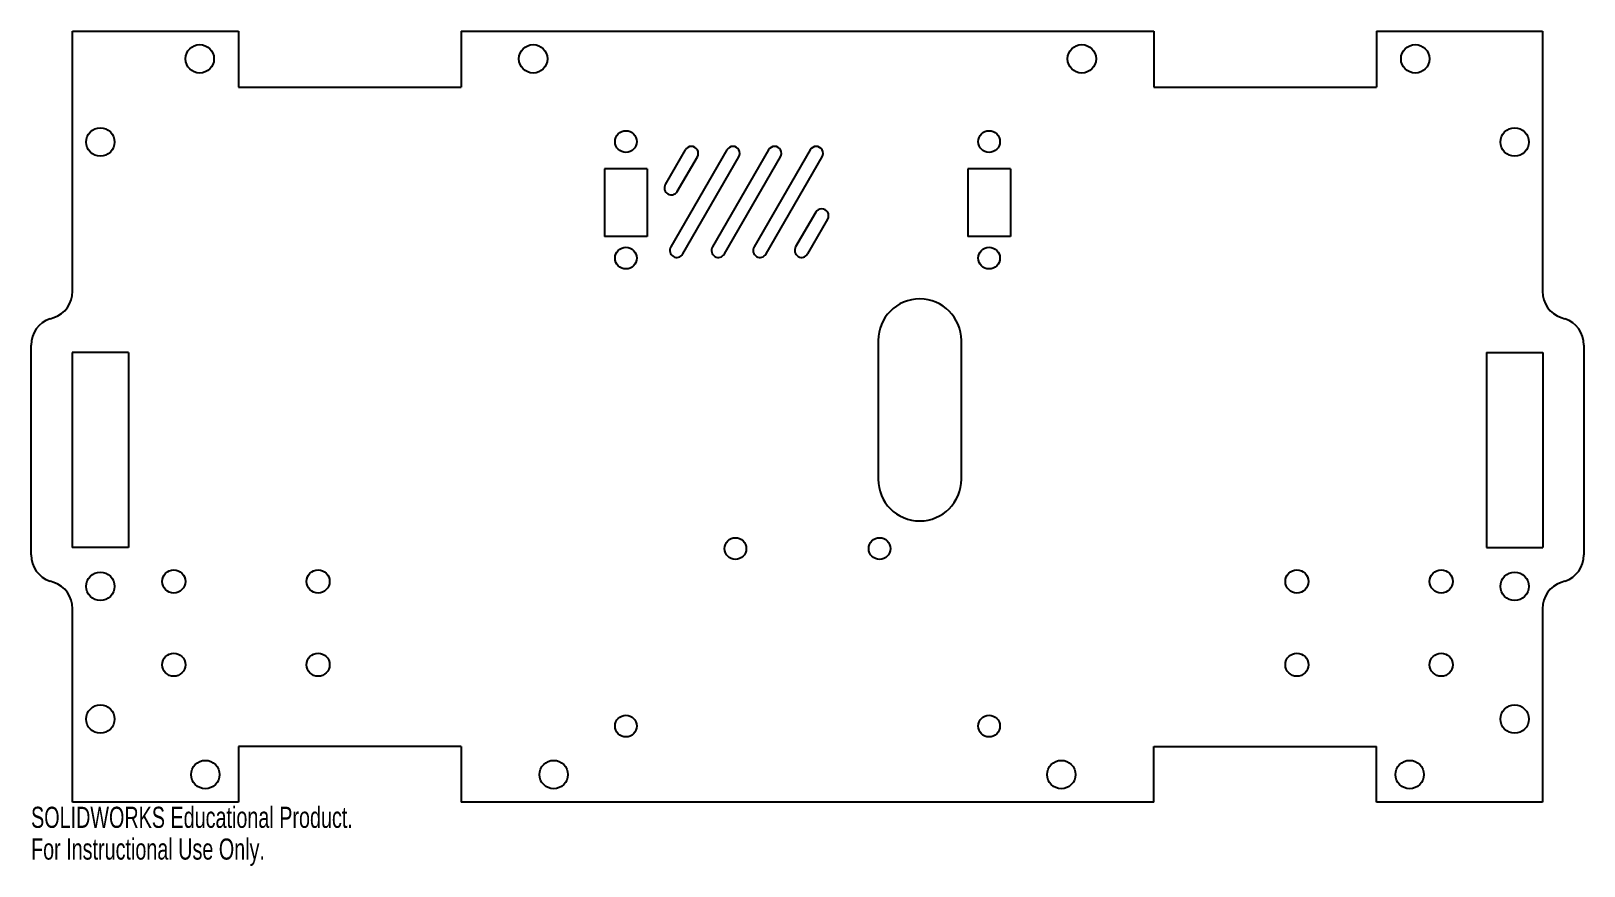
# Model space of a CAD drawing. Header units: inches. Extents: x -7 to 7, y -7 to 0.5.
import ezdxf

# ---------------------------------------------------------------- set-up
doc = ezdxf.new("R2010")
doc.units = ezdxf.units.IN
doc.header["$MEASUREMENT"] = 0
doc.styles.add('SLDTEXTSTYLE0', font='TXT', dxfattribs={"width": 0.7})

msp = doc.modelspace()

# ---------------------------------------------------------------- linework, layer by layer
at = {"color": 7, "linetype": 'Continuous', "lineweight": 25}
for p, q in [((-6.625, -1.845), (-6.625, 0.5)), ((-6.625, 0.5), (-5.129, 0.5)), ((-5.129, 0.5), (-5.129, -0.004)), ((-3.121, 0.5), (3.121, 0.5)), ((-3.121, 0.5), (-3.121, -0.004)), ((3.121, 0.5), (3.121, -0.004)), ((5.129, 0.5), (5.129, -0.004)), ((5.129, 0.5), (6.625, 0.5)), ((6.625, 0.5), (6.625, -1.845)), ((-5.129, -0.004), (-3.121, -0.004)), ((3.121, -0.004), (5.129, -0.004)), ((-1.102, -0.57), (-1.282, -0.883)), ((-0.727, -0.57), (-1.232, -1.445)), ((-1.174, -0.945), (-0.993, -0.633)), ((-1.123, -1.508), (-0.618, -0.633)), ((-0.352, -0.57), (-0.857, -1.445)), ((-0.748, -1.508), (-0.243, -0.633)), ((0.023, -0.57), (-0.482, -1.445)), ((-0.373, -1.508), (0.132, -0.633)), ((-1.446, -0.742), (-1.829, -0.742)), ((-1.829, -0.742), (-1.829, -1.35)), ((-1.446, -0.742), (-1.446, -1.35)), ((1.829, -0.742), (1.446, -0.742)), ((1.446, -0.742), (1.446, -1.35)), ((1.829, -0.742), (1.829, -1.35)), ((0.074, -1.133), (-0.107, -1.445)), ((0.002, -1.508), (0.182, -1.195)), ((-1.446, -1.35), (-1.829, -1.35)), ((1.829, -1.35), (1.446, -1.35)), ((-6.829, -2.093), (-6.796, -2.082)), ((6.796, -2.082), (6.829, -2.093)), ((-7, -4.22), (-7, -2.33)), ((0.637, -2.289), (0.637, -3.539)), ((1.387, -3.539), (1.387, -2.289)), ((7, -2.33), (7, -4.22)), ((-6.121, -2.396), (-6.629, -2.396)), ((-6.629, -2.396), (-6.629, -4.154)), ((-6.121, -2.396), (-6.121, -4.154)), ((6.121, -2.396), (6.629, -2.396)), ((6.121, -2.396), (6.121, -4.154)), ((6.629, -2.396), (6.629, -4.154)), ((-6.121, -4.154), (-6.629, -4.154)), ((6.121, -4.154), (6.629, -4.154)), ((-6.796, -4.468), (-6.829, -4.457)), ((6.829, -4.457), (6.796, -4.468)), ((-6.625, -6.45), (-6.625, -4.705)), ((6.625, -4.705), (6.625, -6.45)), ((-3.121, -5.946), (-5.129, -5.946)), ((-5.129, -5.946), (-5.129, -6.45)), ((-3.121, -5.946), (-3.121, -6.45)), ((3.121, -5.946), (5.129, -5.946)), ((3.121, -6.45), (3.121, -5.946)), ((5.129, -6.45), (5.129, -5.946)), ((-5.129, -6.45), (-6.625, -6.45)), ((3.121, -6.45), (-3.121, -6.45)), ((6.625, -6.45), (5.129, -6.45))]:
    msp.add_line(p, q, dxfattribs=at)
for centre, radius in [((-5.479, 0.25), 0.128), ((-2.473, 0.25), 0.128), ((2.473, 0.25), 0.128), ((5.479, 0.25), 0.128), ((-6.375, -0.5), 0.128), ((-1.637, -0.496), 0.098), ((1.637, -0.496), 0.098), ((6.375, -0.5), 0.128), ((-1.637, -1.546), 0.098), ((1.637, -1.546), 0.098), ((-0.65, -4.164), 0.098), ((0.65, -4.164), 0.098), ((-6.375, -4.504), 0.128), ((-5.713, -4.46), 0.104), ((-4.412, -4.46), 0.104), ((4.412, -4.46), 0.104), ((5.713, -4.46), 0.104), ((6.375, -4.504), 0.128), ((-5.713, -5.21), 0.104), ((-4.412, -5.21), 0.104), ((4.412, -5.21), 0.104), ((5.713, -5.21), 0.104), ((-6.375, -5.7), 0.128), ((6.375, -5.7), 0.128), ((-1.637, -5.763), 0.098), ((1.637, -5.763), 0.098), ((-5.429, -6.2), 0.128), ((-2.288, -6.2), 0.128), ((2.288, -6.2), 0.128), ((5.429, -6.2), 0.128)]:
    msp.add_circle(centre, radius, dxfattribs=at)
for centre, radius, start, end in [((-1.047, -0.602), 0.0625, 330, 150), ((-0.672, -0.602), 0.0625, 330, 150), ((-0.297, -0.602), 0.0625, 330, 150), ((0.078, -0.602), 0.0625, 330, 150), ((-1.228, -0.914), 0.0625, 150, 330), ((0.128, -1.164), 0.0625, 330, 150), ((-1.178, -1.477), 0.0625, 150, 330), ((-0.803, -1.477), 0.0625, 150, 330), ((-0.428, -1.477), 0.0625, 150, 330), ((-0.053, -1.477), 0.0625, 150, 330), ((-6.875, -1.845), 0.25, 288.4349, 0), ((1.012, -2.289), 0.375, 0, 180), ((6.875, -1.845), 0.25, 180, 251.5651), ((-6.75, -2.33), 0.25, 108.4349, 180), ((6.75, -2.33), 0.25, 0, 71.5651), ((1.012, -3.539), 0.375, 180, 0), ((-6.75, -4.22), 0.25, 180, 251.5651), ((6.75, -4.22), 0.25, 288.4349, 0), ((-6.875, -4.705), 0.25, 0, 71.5651), ((6.875, -4.705), 0.25, 108.4349, 180)]:
    msp.add_arc(centre, radius, start, end, dxfattribs=at)

# ---------------------------------------------------------------- texts
at = {"color": 7, "linetype": 'Continuous', "char_height": 0.1903, "attachment_point": 1, "style": 'SLDTEXTSTYLE0'}
for s, insert in [('SOLIDWORKS Educational Product.', (-7, -6.49)), ('For Instructional Use Only.', (-7, -6.776))]:
    msp.add_mtext(s, dxfattribs=dict(at, insert=insert))

doc.saveas('drawing.dxf')
